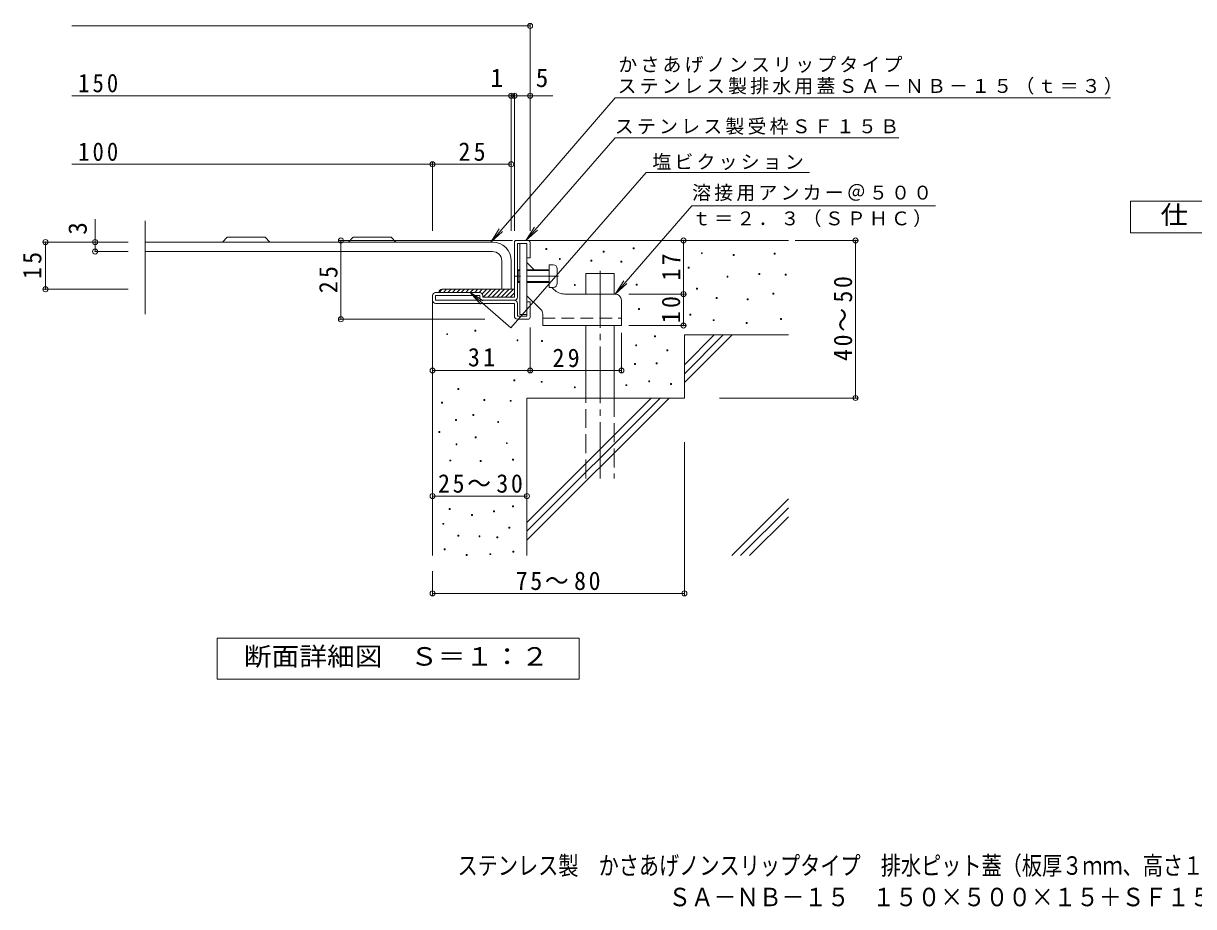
# Model space of a CAD drawing. Units: millimetres at full size; details may follow other scales. Extents: x -302 to 307, y -271 to 214.
# Drawn here: x -302.4 to 69.2, y -270.5 to 9.7 of the extents above; entities that cross this region are included whole.
import ezdxf
from ezdxf.enums import TextEntityAlignment as Align

# ---------------------------------------------------------------- set-up
doc = ezdxf.new("R2010")
doc.units = ezdxf.units.MM
doc.header["$LTSCALE"] = 2
doc.header["$PDMODE"] = 32
doc.header["$PDSIZE"] = 1.6
for name, pattern in [('CHAIN1', [8, 5, -1, 1, -1]), ('CHAIN2', [12, 9, -1, 1, -1]), ('DASHED2', [3, 2, -1]), ('DASHED3', [4, 3, -1])]:
    doc.linetypes.add(name, pattern=pattern)
for name, color, linetype, lineweight in [('D-0', 7, 'Continuous', 9), ('D-1', 2, 'Continuous', 9), ('D-2', 3, 'Continuous', 9), ('D-3', 3, 'Continuous', 9), ('D-4', 7, 'Continuous', 9), ('D-5', 7, 'Continuous', 9), ('D-6', 6, 'Continuous', 9), ('D-9', 4, 'Continuous', 9), ('D-A', 7, 'Continuous', 9)]:
    doc.layers.add(name, color=color, linetype=linetype, lineweight=lineweight)
doc.layers.add('F-4_F-4ﾚｲﾔ', color=2, linetype='Continuous')
doc.layers.add('F-5_F-5ﾚｲﾔ', color=2, linetype='Continuous')
doc.styles.add('ＭＳ ゴシック', font='')
doc.styles.get('ＭＳ ゴシック').set_extended_font_data('MS Gothic')

msp = doc.modelspace()

# ---------------------------------------------------------------- linework, layer by layer
at = {"layer": 'D-0'}
for points in [[(-136.468, -62.033), (-136.468, -61.733), (-136.168, -61.733), (-136.168, -62.033)], [(-118.293, -62.818), (-118.293, -62.518), (-117.993, -62.518), (-117.993, -62.818)], [(-108.781, -61.738), (-108.781, -61.438), (-108.481, -61.438), (-108.481, -61.738)], [(-87.124, -63.317), (-87.124, -63.017), (-86.824, -63.017), (-86.824, -63.317)], [(-63.98, -63.452), (-63.98, -63.152), (-63.68, -63.152), (-63.68, -63.452)], [(-132.219, -65.193), (-132.219, -64.893), (-131.919, -64.893), (-131.919, -65.193)], [(-122.182, -65.718), (-122.182, -65.418), (-121.882, -65.418), (-121.882, -65.718)], [(-112.704, -66.053), (-112.704, -65.753), (-112.404, -65.753), (-112.404, -66.053)], [(-76.973, -63.858), (-76.973, -63.558), (-76.673, -63.558), (-76.673, -63.858)], [(-91.295, -67.922), (-91.295, -67.622), (-90.995, -67.622), (-90.995, -67.922)], [(-78.965, -70.735), (-78.965, -70.435), (-78.665, -70.435), (-78.665, -70.735)], [(-68.852, -69.949), (-68.852, -69.649), (-68.552, -69.649), (-68.552, -69.949)], [(-60.495, -70.101), (-60.495, -69.801), (-60.194, -69.801), (-60.194, -70.101)], [(-127.446, -73.409), (-127.446, -73.109), (-127.146, -73.109), (-127.146, -73.409)], [(-107.832, -73.278), (-107.832, -72.978), (-107.532, -72.978), (-107.532, -73.278)], [(-88.658, -74.614), (-88.658, -74.314), (-88.359, -74.314), (-88.359, -74.614)], [(-82.387, -77.529), (-82.387, -77.229), (-82.087, -77.229), (-82.087, -77.529)], [(-72.592, -77.999), (-72.592, -77.699), (-72.292, -77.699), (-72.292, -77.999)], [(-64.386, -76.175), (-64.386, -75.875), (-64.086, -75.875), (-64.086, -76.175)], [(-107.048, -80.993), (-107.048, -80.693), (-106.748, -80.693), (-106.748, -80.993)], [(-90.803, -82.858), (-90.803, -82.558), (-90.503, -82.558), (-90.503, -82.858)], [(-83.335, -84.567), (-83.335, -84.267), (-83.035, -84.267), (-83.035, -84.567)], [(-72.894, -85.512), (-72.894, -85.212), (-72.594, -85.212), (-72.594, -85.512)], [(-61.949, -84.161), (-61.949, -83.861), (-61.649, -83.861), (-61.649, -84.161)], [(-167.992, -89.018), (-167.992, -88.718), (-167.692, -88.718), (-167.692, -89.018)], [(-159.004, -87.913), (-159.004, -87.613), (-158.704, -87.613), (-158.704, -87.913)], [(-145.661, -90.99), (-145.661, -90.69), (-145.361, -90.69), (-145.361, -90.99)], [(-137.838, -91.206), (-137.838, -90.906), (-137.538, -90.906), (-137.538, -91.206)], [(-107.965, -92.572), (-107.965, -92.272), (-107.665, -92.272), (-107.665, -92.572)], [(-101.986, -89.721), (-101.986, -89.42), (-101.686, -89.42), (-101.686, -89.721)], [(-98.092, -94.152), (-98.092, -93.852), (-97.792, -93.852), (-97.792, -94.152)], [(-108.359, -98.496), (-108.359, -98.196), (-108.06, -98.196), (-108.06, -98.496)], [(-101.468, -98.268), (-101.468, -97.968), (-101.168, -97.968), (-101.168, -98.268)], [(-146.667, -103.63), (-146.667, -103.33), (-146.367, -103.33), (-146.367, -103.63)], [(-137.951, -104.15), (-137.951, -103.85), (-137.651, -103.85), (-137.651, -104.15)], [(-103.843, -104.008), (-103.843, -103.708), (-103.543, -103.708), (-103.543, -104.008)], [(-164.438, -106.395), (-164.438, -106.095), (-164.138, -106.095), (-164.138, -106.395)], [(-127.444, -105.875), (-127.444, -105.575), (-127.145, -105.575), (-127.145, -105.875)], [(-111.124, -105.21), (-111.124, -104.91), (-110.824, -104.91), (-110.824, -105.21)], [(-96.907, -104.815), (-96.907, -104.515), (-96.607, -104.515), (-96.607, -104.815)], [(-169.601, -110.739), (-169.601, -110.439), (-169.301, -110.439), (-169.301, -110.739)], [(-156.145, -109.949), (-156.145, -109.649), (-155.845, -109.649), (-155.845, -109.949)], [(-147.851, -110.18), (-147.851, -109.88), (-147.551, -109.88), (-147.551, -110.18)], [(-159.699, -114.688), (-159.699, -114.388), (-159.399, -114.388), (-159.399, -114.688)], [(-165.228, -116.268), (-165.228, -115.967), (-164.928, -115.967), (-164.928, -116.268)], [(-151.801, -116.893), (-151.801, -116.593), (-151.501, -116.593), (-151.501, -116.893)], [(-170.468, -120.066), (-170.468, -119.766), (-170.168, -119.766), (-170.168, -120.066)], [(-158.909, -121.796), (-158.909, -121.496), (-158.609, -121.496), (-158.609, -121.796)], [(-165.03, -123.968), (-165.03, -123.668), (-164.73, -123.668), (-164.73, -123.968)], [(-149.036, -123.607), (-149.036, -123.307), (-148.736, -123.307), (-148.736, -123.607)], [(-167.005, -129.102), (-167.005, -128.802), (-166.705, -128.802), (-166.705, -129.102)], [(-157.329, -129.3), (-157.329, -129), (-157.029, -129), (-157.029, -129.3)], [(-147.084, -128.813), (-147.084, -128.513), (-146.784, -128.513), (-146.784, -128.813)], [(-167.202, -144.469), (-167.202, -144.169), (-166.902, -144.169), (-166.902, -144.469)], [(-153.124, -145.211), (-153.124, -144.911), (-152.824, -144.911), (-152.824, -145.211)], [(-147.062, -143.679), (-147.062, -143.379), (-146.761, -143.379), (-146.761, -143.679)], [(-160.094, -146.444), (-160.094, -146.144), (-159.794, -146.144), (-159.794, -146.444)], [(-169.224, -149.208), (-169.224, -148.908), (-168.924, -148.908), (-168.924, -149.208)], [(-148.246, -150.393), (-148.246, -150.093), (-147.946, -150.093), (-147.946, -150.393)], [(-164.414, -152.923), (-164.414, -152.623), (-164.114, -152.623), (-164.114, -152.923)], [(-157.724, -153.157), (-157.724, -152.857), (-157.424, -152.857), (-157.424, -153.157)], [(-152.03, -153.482), (-152.03, -153.182), (-151.73, -153.182), (-151.73, -153.482)], [(-168.782, -157.268), (-168.782, -156.968), (-168.482, -156.968), (-168.482, -157.268)], [(-161.836, -159.127), (-161.836, -158.827), (-161.536, -158.827), (-161.536, -159.127)], [(-154.309, -158.825), (-154.309, -158.525), (-154.009, -158.525), (-154.009, -158.825)], [(-146.991, -158.035), (-146.991, -157.735), (-146.69, -157.735), (-146.69, -158.035)]]:
    msp.add_lwpolyline(points, close=True, dxfattribs=at)
at = {"layer": 'D-1'}
for p, q in [((-145.894, -59.127), (-142.094, -59.127)), ((-146.494, -77.127), (-146.494, -59.727)), ((-145.494, -77.127), (-145.494, -60.127)), ((-145.494, -60.127), (-142.494, -60.127)), ((-141.494, -59.727), (-141.494, -64.627)), ((-172.494, -78.127), (-172.494, -76.627)), ((-157.494, -75.627), (-171.494, -75.627)), ((-171.494, -78.127), (-171.494, -76.627)), ((-157.494, -76.627), (-171.494, -76.627)), ((-157.494, -77.127), (-157.494, -76.627)), ((-156.494, -76.627), (-156.494, -77.127)), ((-146.494, -77.127), (-156.494, -77.127)), ((-146.494, -78.127), (-171.494, -78.127)), ((-171.494, -79.127), (-146.494, -79.127)), ((-146.494, -83.127), (-146.494, -79.127)), ((-145.494, -79.127), (-145.494, -83.127)), ((-141.494, -78.627), (-142.494, -78.627)), ((-142.494, -83.127), (-142.494, -78.627)), ((-141.494, -83.527), (-141.494, -78.627)), ((-145.494, -83.127), (-142.494, -83.127)), ((-145.494, -84.127), (-142.094, -84.127))]:
    msp.add_line(p, q, dxfattribs=at)
msp.add_lwpolyline([(-141.494, -64.627), (-142.494, -64.627), (-142.494, -60.127)], dxfattribs=at)
for centre, radius, start, end in [((-145.894, -59.727), 0.6, 90, 180), ((-142.094, -59.727), 0.6, 0, 90), ((-171.494, -76.627), 1, 90, 180), ((-157.494, -76.627), 1, 0, 90), ((-156.494, -77.127), 1, 180, 270), ((-146.494, -77.127), 1, 270, 0), ((-171.494, -78.127), 1, 180, 270), ((-146.494, -79.127), 1, 0, 90), ((-145.494, -83.127), 1, 180, 270), ((-142.094, -83.527), 0.6, 270, 0)]:
    msp.add_arc(centre, radius, start, end, dxfattribs=at)
at = {"layer": 'D-2'}
for p, q in [((-263.794, -52.905), (-263.794, -82.568)), ((-225.676, -58.127), (-224.176, -59.627)), ((-185.676, -58.127), (-184.176, -59.627)), ((-153.494, -59.627), (-263.794, -59.627)), ((-153.494, -62.627), (-263.794, -62.627)), ((-150.494, -65.627), (-150.494, -74.627)), ((-147.494, -65.627), (-147.494, -74.627)), ((-147.494, -74.627), (-150.494, -74.627))]:
    msp.add_line(p, q, dxfattribs=at)
for points in [[(-239.176, -59.627), (-237.676, -58.127), (-225.676, -58.127)], [(-199.176, -59.627), (-197.676, -58.127), (-185.676, -58.127)]]:
    msp.add_lwpolyline(points, dxfattribs=at)
for radius in [6, 3]:
    msp.add_arc((-153.494, -65.627), radius, 0, 90, dxfattribs=at)
at = {"layer": 'D-3'}
for p, q in [((-144.794, -60.127), (-144.794, -82.627)), ((-144.794, -60.127), (-142.494, -60.127)), ((-142.494, -60.127), (-142.494, -82.627)), ((-140.194, -68.427), (-142.494, -66.127)), ((-133.958, -74.662), (-134.594, -74.027)), ((-138.079, -81.077), (-142.494, -76.662)), ((-114.494, -76.127), (-130.423, -76.127)), ((-112.494, -78.127), (-112.494, -86.127)), ((-144.794, -82.627), (-142.494, -82.627)), ((-137.494, -82.491), (-137.494, -86.127)), ((-137.494, -86.127), (-112.494, -86.127))]:
    msp.add_line(p, q, dxfattribs=at)
at = {"layer": 'D-3', "linetype": 'CHAIN1'}
msp.add_line((-132.506, -70.427), (-146.24, -70.427), dxfattribs=at)
at = {"layer": 'D-3', "linetype": 'DASHED2'}
msp.add_line((-137.494, -83.827), (-112.494, -83.827), dxfattribs=at)
at = {"layer": 'D-3'}
for centre, radius, start, end in [((-130.423, -71.127), 5, 225, 270), ((-114.494, -78.127), 2, 0, 90), ((-139.494, -82.491), 2, 0, 45.00024)]:
    msp.add_arc(centre, radius, start, end, dxfattribs=at)
at = {"layer": 'D-4'}
for p, q in [((-287.027, 8.946), (-141.494, 8.946)), ((-141.494, -56.036), (-141.494, 9.547)), ((-287.027, -13.193), (-134.276, -13.193)), ((-147.494, -56.036), (-147.494, -12.593)), ((-146.493, -56.036), (-146.493, -12.593)), ((-287.027, -34.943), (-172.493, -34.943)), ((-172.493, -56.036), (-172.493, -34.343)), ((-172.493, -34.943), (-147.494, -34.943)), ((-279.645, -52.341), (-279.645, -62.627)), ((-147.122, -59.127), (-202.19, -59.127)), ((-201.59, -84.127), (-201.59, -59.127)), ((-92.779, -76.127), (-92.779, -59.127)), ((-57.287, -59.127), (-37.557, -59.127)), ((-38.156, -109.127), (-38.156, -59.127)), ((-296.021, -59.627), (-269.101, -59.627)), ((-295.421, -59.627), (-295.421, -74.627)), ((-279.645, -62.627), (-269.101, -62.627)), ((-296.021, -74.627), (-269.101, -74.627)), ((-110.128, -76.127), (-92.179, -76.127)), ((-92.779, -86.127), (-92.779, -76.127)), ((-155.864, -84.127), (-202.19, -84.127)), ((-141.494, -86.72), (-141.494, -100.989)), ((-112.494, -88.492), (-112.494, -100.989)), ((-110.128, -86.127), (-92.179, -86.127)), ((-141.494, -100.389), (-172.493, -100.389)), ((-141.494, -100.389), (-112.494, -100.389)), ((-81.338, -109.127), (-37.557, -109.127)), ((-92.493, -123.102), (-92.493, -171.743)), ((-172.493, -140.251), (-142.494, -140.251)), ((-172.493, -164.127), (-172.493, -171.743)), ((-172.493, -171.144), (-92.493, -171.144))]:
    msp.add_line(p, q, dxfattribs=at)
for p in [(-141.494, 8.946), (-147.494, -13.193), (-146.493, -13.193), (-141.494, -13.193), (-172.493, -34.943), (-147.494, -34.943), (-295.421, -59.627), (-279.645, -59.627), (-201.59, -59.127), (-92.779, -59.127), (-38.156, -59.127), (-279.645, -62.627), (-295.421, -74.627), (-92.779, -76.127), (-201.59, -84.127), (-92.779, -86.127), (-172.493, -100.389), (-141.494, -100.389), (-112.494, -100.389), (-38.156, -109.127), (-172.493, -140.251), (-142.494, -140.251), (-172.493, -171.144), (-92.493, -171.144)]:
    msp.add_point(p, dxfattribs=at)
at = {"layer": 'D-5'}
for p, q in [((-114.524, -13.878), (42.851, -13.878)), ((-114.524, -26.545), (-142.882, -59.127)), ((-114.524, -26.545), (-24.366, -26.545)), ((-104.625, -37.517), (-147.59, -86.882)), ((-104.625, -37.517), (-52.748, -37.517)), ((-142.882, -59.127), (-140.12, -54.959)), ((-154.026, -59.627), (-150.293, -56.302)), ((-142.882, -59.127), (-139.135, -55.816)), ((-114.494, -76.127), (-111.731, -71.959)), ((-114.494, -76.127), (-110.747, -72.816)), ((-160.6, -75.559), (-156.432, -78.321))]:
    msp.add_line(p, q, dxfattribs=at)
at = {"layer": 'D-5', "color": 2}
for p, q in [((49.164, -46.666), (94.164, -46.666)), ((49.164, -56.666), (49.164, -46.666)), ((94.164, -56.666), (49.164, -56.666))]:
    msp.add_line(p, q, dxfattribs=at)
at = {"layer": 'D-5', "color": 3}
msp.add_line((-147.494, -74.627), (-150.494, -74.627), dxfattribs=at)
at = {"layer": 'D-5'}
for points in [[(-114.524, -13.878), (-154.026, -59.627), (-151.281, -55.449)], [(-114.494, -76.127), (-90.144, -48.151), (-12.804, -48.151)], [(-147.59, -86.882), (-160.6, -75.559), (-157.289, -79.306)]]:
    msp.add_lwpolyline(points, dxfattribs=at)
at = {"layer": 'D-5', "color": 2}
msp.add_lwpolyline([(-240.893, -198.315), (-240.893, -185.316), (-125.892, -185.316), (-125.892, -198.315)], close=True, dxfattribs=at)
at = {"layer": 'D-6'}
for p, q in [((-142.094, -59.127), (-59.493, -59.127)), ((-123.793, -69.627), (-114.793, -69.627)), ((-123.793, -76.127), (-123.793, -69.627)), ((-114.793, -76.127), (-114.793, -69.627)), ((-172.493, -78.127), (-172.493, -159.127)), ((-123.793, -109.127), (-123.793, -86.127)), ((-114.793, -109.127), (-114.793, -86.127)), ((-92.493, -89.127), (-59.493, -89.127)), ((-92.493, -89.127), (-92.493, -109.127)), ((-92.493, -98.595), (-83.025, -89.127)), ((-92.493, -101.423), (-80.197, -89.127)), ((-92.493, -104.251), (-77.369, -89.127)), ((-142.494, -109.127), (-142.494, -159.127)), ((-142.494, -109.127), (-92.493, -109.127)), ((-142.493, -148.594), (-103.026, -109.127)), ((-142.493, -151.423), (-100.197, -109.127)), ((-142.493, -154.251), (-97.369, -109.127)), ((-77.487, -159.127), (-59.493, -141.133)), ((-74.659, -159.127), (-59.493, -143.961)), ((-71.831, -159.127), (-59.493, -146.789))]:
    msp.add_line(p, q, dxfattribs=at)
at = {"layer": 'D-6', "linetype": 'CHAIN2'}
msp.add_line((-119.293, -68.811), (-119.293, -134.627), dxfattribs=at)
at = {"layer": 'D-6', "linetype": 'DASHED3'}
for p, q in [((-123.793, -134.627), (-123.793, -109.127)), ((-114.793, -109.127), (-114.793, -134.627))]:
    msp.add_line(p, q, dxfattribs=at)
at = {"layer": 'D-9'}
for p, q in [((-169.417, -74.627), (-170.417, -75.627)), ((-169.494, -74.627), (-146.494, -74.627)), ((-168.003, -74.627), (-169.003, -75.627)), ((-166.589, -74.627), (-167.589, -75.627)), ((-165.175, -74.627), (-166.174, -75.627)), ((-163.76, -74.627), (-164.76, -75.627)), ((-162.346, -74.627), (-163.346, -75.627)), ((-160.932, -74.627), (-161.932, -75.627)), ((-159.518, -74.627), (-160.517, -75.627)), ((-158.103, -74.627), (-159.103, -75.627)), ((-156.689, -74.627), (-157.689, -75.627)), ((-155.275, -74.627), (-156.686, -76.038)), ((-153.861, -74.627), (-156.361, -77.127)), ((-152.447, -74.627), (-154.946, -77.127)), ((-151.032, -74.627), (-153.532, -77.127)), ((-149.618, -74.627), (-152.118, -77.127)), ((-148.204, -74.627), (-150.704, -77.127)), ((-146.79, -74.627), (-149.289, -77.127)), ((-146.494, -75.745), (-147.875, -77.127))]:
    msp.add_line(p, q, dxfattribs=at)
msp.add_arc((-169.494, -75.627), 1, 90, 180, dxfattribs=at)
at = {"layer": 'D-A'}
for p, q in [((-144.794, -68.677), (-145.494, -68.677)), ((-144.794, -68.427), (-145.244, -68.427)), ((-135.494, -68.427), (-142.494, -68.427)), ((-135.494, -68.677), (-142.494, -68.677)), ((-132.894, -72.727), (-132.894, -68.127)), ((-145.244, -72.427), (-145.494, -72.177)), ((-144.794, -72.177), (-145.494, -72.177)), ((-144.794, -72.427), (-145.244, -72.427)), ((-135.494, -72.177), (-142.494, -72.177)), ((-135.494, -72.427), (-142.494, -72.427)), ((-134.194, -74.027), (-135.494, -74.027))]:
    msp.add_line(p, q, dxfattribs=at)
for points in [[(-134.194, -66.827), (-135.494, -66.827), (-135.494, -74.027)], [(-145.244, -72.427), (-145.244, -68.427), (-145.494, -68.677)]]:
    msp.add_lwpolyline(points, dxfattribs=at)
for centre, start, end in [((-134.194, -68.127), 0, 90), ((-134.194, -72.727), 270, 0)]:
    msp.add_arc(centre, 1.3, start, end, dxfattribs=at)

# ---------------------------------------------------------------- texts
at = {"layer": 'D-4', "color": 2, "style": 'ＭＳ ゴシック'}
for s, p in [('1', (-154.082, -12.193)), ('5', (-139.711, -12.193))]:
    msp.add_text(s, height=5.865, dxfattribs=at).set_placement(p, align=Align.BOTTOM_LEFT)
msp.add_text('3', height=5.865, rotation=90, dxfattribs=at).set_placement((-280.538, -57.306), align=Align.BOTTOM_LEFT)
at = {"layer": 'D-4', "color": 2, "char_height": 5.865, "attachment_point": 7, "style": 'ＭＳ ゴシック'}
for s, insert in [('\\T1.27;\\W0.9;150', (-285.027, -12.183)), ('\\T1.27;\\W0.9;100', (-285.027, -33.943)), ('\\T1.27;\\W0.95;25', (-164.243, -33.943)), ('\\T1.27;\\W0.95;31', (-161.244, -99.189)), ('\\T1.22;\\W0.95;25～30', (-170.743, -139.251)), ('\\T1.22;\\W0.95;75～80', (-146.067, -170.144))]:
    msp.add_mtext(s, dxfattribs=dict(at, insert=insert))
for s, insert, rotation in [('\\T1.27;\\W0.95;15', (-296.621, -71.377), 90), ('\\T1.27;\\W0.95;17', (-93.779, -71.877), 90), ('\\T1.27;\\W0.95;25', (-202.59, -75.877), 90), ('\\T1.22;\\W0.95;40～50', (-39.156, -97.377), 90), ('\\T1.27;\\W0.95;10', (-93.779, -85.377), 90), ('\\T1.27;\\W0.95;29', (-134.377, -99.389), 0.001)]:
    msp.add_mtext(s, dxfattribs=dict(at, insert=insert, rotation=rotation))
at = {"layer": 'D-5', "color": 2, "style": 'ＭＳ ゴシック', "width": 1.1}
for s, p in [('仕\u3000様', (58.664, -55.666)), ('断面詳細図\u3000Ｓ＝１：２', (-232.392, -195.815))]:
    msp.add_text(s, height=5.865, dxfattribs=at).set_placement(p, align=Align.BOTTOM_LEFT)
at = {"layer": 'D-5', "char_height": 4.399, "attachment_point": 7, "style": 'ＭＳ ゴシック'}
for s, insert in [('\\T1.17;かさあげノンスリップタイプ', (-113.494, -5.954)), ('\\T1.17;ステンレス製排水用蓋ＳＡ－ＮＢ－１５（ｔ＝３）', (-113.735, -12.879)), ('\\T1.17;ステンレス製受枠ＳＦ１５Ｂ', (-114.596, -25.593)), ('\\T1.17;塩ビクッション', (-102.698, -36.813)), ('\\T1.17;溶接用アンカー＠５００', (-90.056, -46.658)), ('\\T1.17;ｔ＝２．３（ＳＰＨＣ）', (-90.056, -54.903))]:
    msp.add_mtext(s, dxfattribs=dict(at, insert=insert))
at = {"layer": 'F-4_F-4ﾚｲﾔ', "style": 'ＭＳ ゴシック', "width": 0.9}
msp.add_text('ＳＡ－ＮＢ－１５\u3000１５０×５００×１５＋ＳＦ１５Ｂ', height=5.865, dxfattribs=at).set_placement((-97.613, -272.174), align=Align.BOTTOM_LEFT)
at = {"layer": 'F-5_F-5ﾚｲﾔ', "style": 'ＭＳ ゴシック', "width": 0.8}
msp.add_text('ステンレス製\u3000かさあげノンスリップタイプ\u3000排水ピット蓋（板厚３ｍｍ、高さ１５ｍｍ）', height=5.865, dxfattribs=at).set_placement((-164.542, -262.187), align=Align.BOTTOM_LEFT)

doc.saveas('drawing.dxf')
